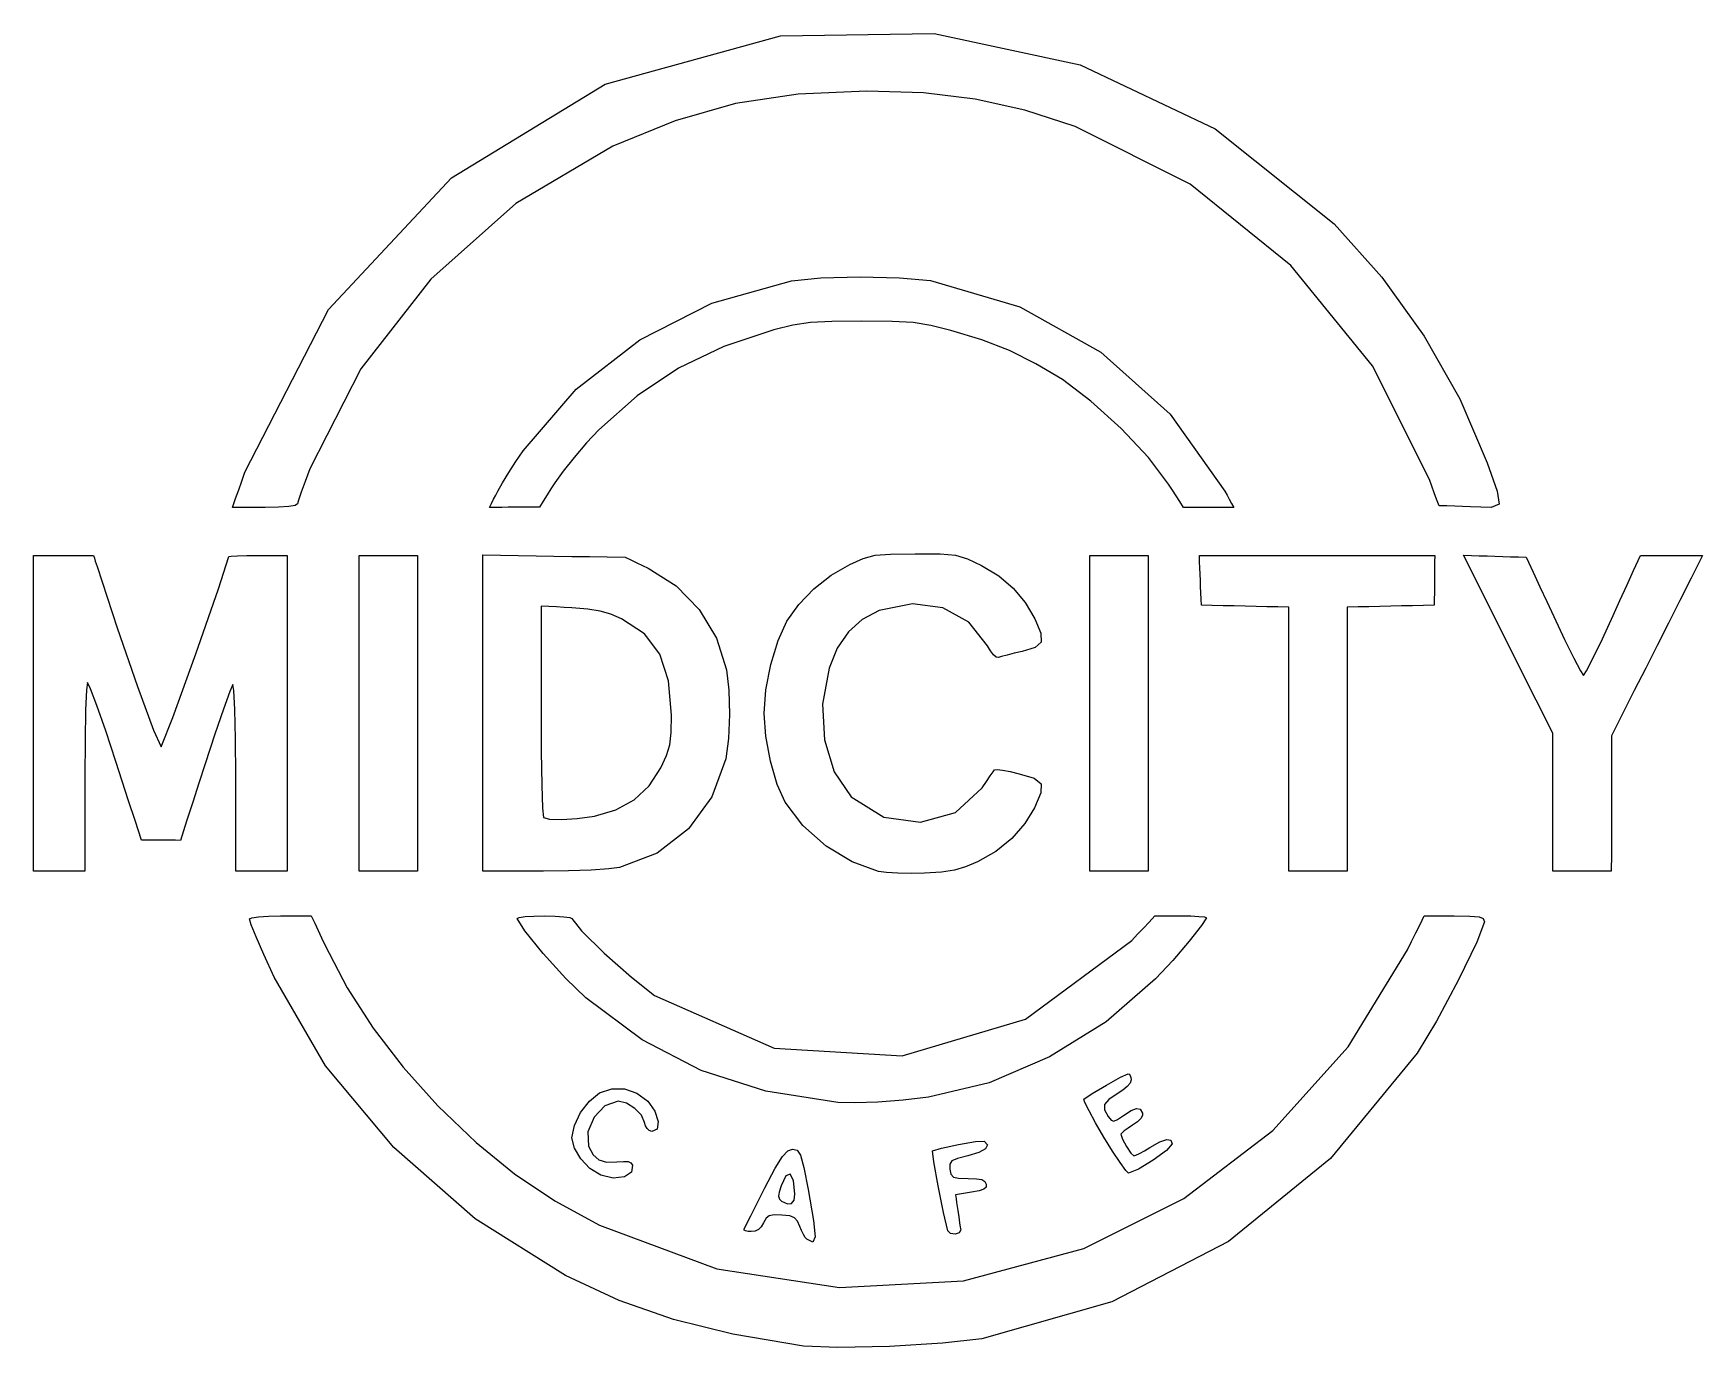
# Model space of a CAD drawing. Extents: x 4 to 121, y 1 to 93.
import ezdxf

# ---------------------------------------------------------------- set-up
doc = ezdxf.new("R2010")
doc.units = 0
doc.layers.get('0').update_dxf_attribs({"linetype": 'CONTINUOUS'})

msp = doc.modelspace()

# ---------------------------------------------------------------- linework, layer by layer
at = {"color": 7}
for points in [[(18.750269, 62.700004), (24.603323, 74.07952), (33.212132, 83.293054), (43.962872, 89.840871), (56.241721, 93.223233), (66.975503, 93.389701), (77.207903, 91.18748), (86.640293, 86.717888), (94.974052, 80.08224), (98.31705, 76.337328), (101.273288, 72.208902), (103.75347, 67.836586), (105.66831, 63.360005), (106.376033, 61.387016), (106.51731, 60.477882), (105.945338, 60.242494), (104.513318, 60.290749), (103.962165, 60.308066), (103.41102, 60.325384), (102.859875, 60.342701), (102.308723, 60.360019), (102.14259, 60.816111), (101.976458, 61.272203), (101.810325, 61.728295), (101.644193, 62.184386), (97.64292, 70.151246), (91.94232, 77.159847), (84.896325, 82.857374), (76.858875, 86.891012), (73.334132, 88.023095), (69.863541, 88.789496), (66.245823, 89.224324), (62.279702, 89.361686), (57.473378, 89.150426), (53.093486, 88.476179), (48.860812, 87.278253), (44.496143, 85.495952), (37.726132, 81.485225), (31.759076, 76.20114), (26.861066, 69.926768), (23.298191, 62.945183), (22.964856, 62.065859), (22.691884, 61.308939), (22.507443, 60.755141), (22.439703, 60.485183), (22.279697, 60.383752), (21.823695, 60.30649), (21.107718, 60.257282), (20.167788, 60.240017), (19.599809, 60.240017), (19.031831, 60.240017), (18.463852, 60.240017), (17.895873, 60.240017), (18.109472, 60.855017), (18.323072, 61.470017), (18.53667, 62.085017)], [(36.454169, 61.380004), (36.774104, 61.955208), (37.21457, 62.67863), (37.717472, 63.457739), (38.224715, 64.200005), (41.947601, 68.512686), (46.379413, 71.971956), (51.427623, 74.519191), (56.999703, 76.095764), (59.058721, 76.304354), (61.797651, 76.374869), (64.567607, 76.306994), (66.719702, 76.100417), (72.98011, 74.27574), (78.649478, 71.107574), (83.504153, 66.755724), (87.320513, 61.379996), (87.47793, 61.094996), (87.635355, 60.809996), (87.792773, 60.524996), (87.95019, 60.239996), (87.50973, 60.239996), (87.069278, 60.239996), (86.628825, 60.239996), (86.188365, 60.239996), (85.747913, 60.239996), (85.307453, 60.239996), (84.867, 60.239996), (84.42654, 60.239996), (84.167535, 60.644996), (83.90853, 61.049996), (83.649525, 61.454996), (83.39052, 61.859996), (81.970695, 63.724216), (80.058023, 65.76344), (77.953898, 67.680802), (75.9597, 69.179442), (74.103176, 70.292012), (72.256941, 71.203881), (70.308113, 71.964806), (68.143809, 72.624546), (66.756506, 72.968095), (65.517927, 73.163068), (64.036262, 73.250082), (61.919702, 73.269754), (59.825843, 73.248897), (58.34114, 73.163215), (57.105546, 72.976678), (55.759013, 72.653256), (52.268196, 71.501374), (49.102454, 69.973693), (46.208337, 68.03968), (43.532396, 65.668801), (42.665687, 64.749621), (41.793682, 63.743278), (41.017861, 62.77159), (40.439703, 61.956369), (40.169703, 61.534318), (39.899703, 61.112267), (39.629703, 60.690217), (39.359703, 60.268165), (38.923692, 60.26464), (38.487681, 60.261115), (38.05167, 60.25759), (37.615659, 60.254065), (37.179649, 60.25054), (36.743639, 60.247015), (36.307628, 60.24349), (35.871617, 60.239965), (36.017255, 60.524965), (36.162893, 60.809965), (36.308531, 61.094965), (36.454169, 61.379965), (36.454169, 61.379968), (36.454169, 61.379971), (36.454169, 61.379974)], [(3.959703, 45.840004), (3.959703, 48.600004), (3.959703, 51.360004), (3.959703, 54.120004), (3.959703, 56.880004), (4.485022, 56.880004), (5.01034, 56.880004), (5.535659, 56.880004), (6.060977, 56.880004), (6.586296, 56.880004), (7.111614, 56.880004), (7.636933, 56.880004), (8.162251, 56.880004), (8.224524, 56.685004), (8.286789, 56.490004), (8.349054, 56.295005), (8.411319, 56.100005), (9.824999, 51.815704), (11.24608, 47.727521), (12.374285, 44.676383), (12.90934, 43.503217), (13.718491, 45.544184), (15.333533, 50.012986), (16.918708, 54.5561), (17.638258, 56.820004), (17.799799, 56.843299), (18.238537, 56.862379), (18.887494, 56.875272), (19.679697, 56.879997), (20.189697, 56.879997), (20.699697, 56.879997), (21.209697, 56.879997), (21.719697, 56.879997), (21.719697, 54.119997), (21.719697, 51.359997), (21.719697, 48.599996), (21.719697, 45.839996), (21.719697, 43.079996), (21.719697, 40.319996), (21.719697, 37.559995), (21.719697, 34.799995), (21.269697, 34.799995), (20.819697, 34.799995), (20.369697, 34.799995), (19.919697, 34.799995), (19.469697, 34.799995), (19.019697, 34.799995), (18.569697, 34.799995), (18.119697, 34.799995), (18.119697, 36.461995), (18.119697, 38.123995), (18.119697, 39.785995), (18.119697, 41.447995), (18.103767, 44.060113), (18.059869, 46.120543), (17.993832, 47.449699), (17.911472, 47.867996), (17.694151, 47.358109), (17.256361, 46.138346), (16.661684, 44.391409), (15.973704, 42.299995), (15.541318, 40.964995), (15.108931, 39.629995), (14.676544, 38.294995), (14.244158, 36.959995), (13.9036, 36.96112), (13.563042, 36.962245), (13.222484, 36.963295), (12.881926, 36.96442), (12.541368, 36.965545), (12.200809, 36.966595), (11.860252, 36.96772), (11.519694, 36.96877), (11.072203, 38.347687), (10.624711, 39.726604), (10.17722, 41.105521), (9.729729, 42.484438), (9.019724, 44.626069), (8.409744, 46.379879), (7.964755, 47.564887), (7.749729, 48.000107), (7.675944, 47.479326), (7.615516, 46.061357), (7.574686, 43.962763), (7.559694, 41.400106), (7.559694, 39.750106), (7.559694, 38.100106), (7.559694, 36.450106), (7.559694, 34.800106), (7.109694, 34.800106), (6.659694, 34.800106), (6.209694, 34.800106), (5.759694, 34.800106), (5.309694, 34.800106), (4.859694, 34.800106), (4.409694, 34.800106), (3.959694, 34.800106), (3.959694, 37.56003), (3.959694, 40.320022), (3.959694, 43.080013)], [(26.759703, 45.840004), (26.759703, 48.600004), (26.759703, 51.360004), (26.759703, 54.120004), (26.759703, 56.880004), (27.269703, 56.880004), (27.779703, 56.880004), (28.289703, 56.880004), (28.799703, 56.880004), (29.309703, 56.880004), (29.819703, 56.880004), (30.329703, 56.880004), (30.839703, 56.880004), (30.839703, 54.120004), (30.839703, 51.360004), (30.839703, 48.600004), (30.839703, 45.840004), (30.839703, 43.080004), (30.839703, 40.320003), (30.839703, 37.560003), (30.839703, 34.800003), (30.329703, 34.800003), (29.819703, 34.800003), (29.309703, 34.800003), (28.799703, 34.800003), (28.289703, 34.800003), (27.779703, 34.800003), (27.269703, 34.800003), (26.759703, 34.800003), (26.759703, 37.560003), (26.759703, 40.320003), (26.759703, 43.080004)], [(35.399703, 45.857381), (35.399703, 48.621725), (35.399703, 51.38607), (35.399703, 54.150414), (35.399703, 56.914759), (36.644703, 56.895416), (37.889703, 56.876074), (39.134703, 56.856731), (40.379703, 56.837389), (41.624703, 56.818046), (42.869703, 56.798704), (44.114703, 56.779361), (45.359703, 56.760019), (45.766219, 56.567461), (46.172734, 56.374905), (46.579249, 56.182348), (46.985765, 55.989791), (48.940629, 54.752042), (50.552074, 53.093606), (51.74696, 51.109422), (52.452142, 48.894428), (52.621741, 47.455493), (52.669944, 45.756355), (52.598619, 44.070604), (52.409638, 42.67183), (51.434673, 39.994917), (49.79724, 37.75831), (47.606815, 36.074142), (44.972873, 35.054546), (44.227806, 34.95981), (42.977695, 34.881348), (41.396881, 34.827318), (39.659701, 34.805883), (38.594701, 34.804458), (37.529701, 34.802958), (36.464701, 34.801533), (35.399701, 34.800033), (35.399701, 37.564373), (35.399701, 40.328713), (35.399701, 43.093053)], [(63.086821, 34.79316), (61.239342, 35.447809), (59.42306, 36.555318), (57.805309, 37.991726), (56.553418, 39.633075), (56.010508, 40.864445), (55.538656, 42.500026), (55.205757, 44.253862), (55.079703, 45.840004), (55.209822, 47.477032), (55.559681, 49.260029), (56.068534, 50.943754), (56.675633, 52.282967), (57.512059, 53.462673), (58.568652, 54.55814), (59.779753, 55.510088), (61.079701, 56.259235), (62.017483, 56.672611), (62.847208, 56.894181), (63.936312, 56.98347), (65.652234, 57.000007), (67.400597, 56.985), (68.482478, 56.891102), (69.309556, 56.644978), (70.293512, 56.173297), (71.499014, 55.449133), (72.519309, 54.591613), (73.362968, 53.592202), (74.038562, 52.442365), (74.457101, 51.442969), (74.482609, 50.821312), (74.061377, 50.441488), (73.139704, 50.167594), (72.58139, 50.039072), (72.081371, 49.917402), (71.694277, 49.816303), (71.474741, 49.749493), (71.326766, 49.779636), (71.134522, 49.942516), (70.922882, 50.211534), (70.716716, 50.560092), (69.401168, 52.227132), (67.597094, 53.226729), (65.45728, 53.509216), (63.134509, 53.024926), (61.953706, 52.415444), (60.979628, 51.54565), (60.207843, 50.410451), (59.633917, 49.004758), (59.179307, 46.48229), (59.312057, 43.993271), (59.993483, 41.76198), (61.184899, 40.012696), (63.459891, 38.581655), (66.036254, 38.226604), (68.477475, 38.918259), (70.347041, 40.627336), (70.646912, 41.082518), (70.910932, 41.473726), (71.11055, 41.759283), (71.217214, 41.89751), (71.390363, 41.913695), (71.770985, 41.866955), (72.302887, 41.766365), (72.929876, 41.620998), (73.981436, 41.300942), (74.460748, 40.911717), (74.445875, 40.282081), (74.014873, 39.24079), (73.339529, 38.131281), (72.412458, 37.096468), (71.289877, 36.189607), (70.028, 35.463953), (69.185294, 35.105854), (68.396572, 34.878319), (67.493565, 34.745503), (66.308, 34.67156), (65.364452, 34.65302), (64.442609, 34.669775), (63.648168, 34.71782), (63.086825, 34.793159)], [(77.8797, 45.840004), (77.8797, 48.600004), (77.8797, 51.360004), (77.8797, 54.120004), (77.8797, 56.880004), (78.3897, 56.880004), (78.8997, 56.880004), (79.4097, 56.880004), (79.9197, 56.880004), (80.4297, 56.880004), (80.9397, 56.880004), (81.4497, 56.880004), (81.9597, 56.880004), (81.9597, 54.120004), (81.9597, 51.360004), (81.9597, 48.600004), (81.9597, 45.840004), (81.9597, 43.080004), (81.9597, 40.320003), (81.9597, 37.560003), (81.9597, 34.800003), (81.4497, 34.800003), (80.9397, 34.800003), (80.4297, 34.800003), (79.9197, 34.800003), (79.4097, 34.800003), (78.8997, 34.800003), (78.3897, 34.800003), (77.8797, 34.800003), (77.8797, 37.560003), (77.8797, 40.320003), (77.8797, 43.080004)], [(43.215625, 38.655991), (44.720595, 39.085618), (45.997048, 39.79138), (47.042258, 40.771298), (47.853505, 42.023395), (48.25359, 42.88915), (48.478596, 43.631194), (48.577606, 44.492385), (48.599701, 45.715582), (48.407358, 48.122728), (47.796, 49.982063), (46.714129, 51.393049), (45.110251, 52.455141), (44.369171, 52.774478), (43.617508, 52.992528), (42.743443, 53.13402), (41.63515, 53.223685), (41.096288, 53.254413), (40.557427, 53.285133), (40.018564, 53.31586), (39.479703, 53.346588), (39.479703, 51.518265), (39.479703, 49.689943), (39.479703, 47.86162), (39.479703, 46.033297), (39.492325, 43.181059), (39.526698, 40.821286), (39.57757, 39.199198), (39.639693, 38.560009), (40.073311, 38.433321), (40.914387, 38.409786), (42.012096, 38.48536), (43.215614, 38.655992), (43.215614, 38.655992), (43.215614, 38.655993), (43.215614, 38.655993)], [(57.839703, 1.587615), (52.908352, 2.425155), (48.735694, 3.456113), (44.953786, 4.78986), (41.194683, 6.5358), (34.874892, 10.49931), (29.190292, 15.47877), (24.408733, 21.20031), (20.798068, 27.39008), (20.077446, 28.970048), (19.536994, 30.209664), (19.197488, 31.059596), (19.079703, 31.470512), (19.250311, 31.551852), (19.714837, 31.618467), (20.402337, 31.663475), (21.241864, 31.680005), (21.782404, 31.680005), (22.322944, 31.680005), (22.863484, 31.680005), (23.404024, 31.680005), (23.642563, 31.170819), (23.8811, 30.661633), (24.119639, 30.152448), (24.358177, 29.643262), (25.917283, 26.649631), (27.721876, 23.824278), (29.821214, 21.09714), (32.264559, 18.398152), (34.946288, 15.8232), (37.629701, 13.642972), (40.45433, 11.754405), (43.559703, 10.054417), (51.771277, 6.988057), (60.37097, 5.681835), (69.041712, 6.151125), (77.466427, 8.41128), (84.455872, 11.913645), (90.67494, 16.669972), (95.948077, 22.518259), (100.099748, 29.296522), (100.392525, 29.892393), (100.685302, 30.488263), (100.97808, 31.084134), (101.270857, 31.680004), (101.79696, 31.680004), (102.32307, 31.680004), (102.849172, 31.680004), (103.375282, 31.680004), (104.471422, 31.665874), (105.10956, 31.608394), (105.406657, 31.484941), (105.479707, 31.27288), (104.950402, 29.839425), (103.677442, 27.212065), (102.133252, 24.316893), (100.790235, 22.080007), (94.719135, 14.720775), (87.568342, 8.90763), (79.410862, 4.688415), (70.319709, 2.11098), (67.571659, 1.795297), (63.851874, 1.572495), (60.246007, 1.48809), (57.83971, 1.587615)], [(60.239701, 18.632895), (55.199125, 19.419562), (50.686789, 20.855985), (46.544662, 23.007684), (42.614707, 25.940173), (41.207867, 27.308913), (39.625432, 29.048784), (38.333882, 30.622026), (37.799703, 31.49088), (37.951203, 31.564312), (38.363703, 31.624447), (38.974203, 31.665082), (39.719703, 31.680007), (40.465203, 31.664685), (41.075703, 31.622962), (41.488203, 31.561215), (41.639703, 31.485811), (42.304183, 30.63164), (43.892671, 29.075356), (45.797743, 27.381979), (47.411969, 26.116529), (55.791178, 22.420868), (64.741458, 21.89742), (73.377865, 24.444364), (80.815455, 29.959883), (81.21939, 30.389915), (81.623332, 30.819947), (82.027275, 31.249979), (82.43121, 31.680011), (82.882267, 31.680011), (83.333332, 31.680011), (83.784397, 31.680011), (84.235455, 31.680011), (84.936007, 31.669984), (85.509705, 31.642684), (85.897335, 31.602281), (86.0397, 31.552946), (85.699882, 30.993736), (84.837067, 29.904349), (83.686207, 28.567837), (82.482255, 27.26725), (79.027087, 24.273016), (75.06546, 21.811672), (70.841591, 20.010382), (66.599701, 18.996337), (64.827178, 18.791317), (63.040199, 18.654622), (61.442971, 18.597922), (60.239701, 18.632872)], [(78.854498, 16.212982), (78.277785, 17.205637), (77.822925, 18.035947), (77.535615, 18.617002), (77.46159, 18.861885), (78.028035, 19.25112), (79.031318, 19.849972), (80.021535, 20.39931), (80.548793, 20.640007), (80.630693, 20.605582), (80.697743, 20.511952), (80.743043, 20.373382), (80.759692, 20.204167), (80.689793, 19.98771), (80.493263, 19.739565), (80.189955, 19.479877), (79.799715, 19.228807), (79.194548, 18.836677), (78.904208, 18.48456), (78.903458, 18.108735), (79.166273, 17.64549), (79.365218, 17.40393), (79.547918, 17.331555), (79.80405, 17.43468), (80.223315, 17.719582), (80.768265, 18.070867), (81.1455, 18.21315), (81.396345, 18.151725), (81.562148, 17.89197), (81.563648, 17.710087), (81.44433, 17.501197), (81.210428, 17.2728), (80.868015, 17.032395), (80.54658, 16.82487), (80.283353, 16.638052), (80.105498, 16.49241), (80.040173, 16.408417), (80.159655, 16.055625), (80.434298, 15.54387), (80.738423, 15.084142), (80.946338, 14.887402), (81.089588, 14.937127), (81.351113, 15.066525), (81.693705, 15.25605), (82.080173, 15.486172), (82.784205, 15.878707), (83.269313, 16.049865), (83.54985, 16.00194), (83.640173, 15.737272), (83.231378, 15.278782), (82.295925, 14.586787), (81.270202, 13.955685), (80.590605, 13.679895), (80.383492, 13.879762), (79.987215, 14.423955), (79.45872, 15.229365), (78.85497, 16.21287), (78.85497, 16.212877), (78.85497, 16.212885), (78.85497, 16.212892)], [(43.667803, 13.54341), (42.902703, 14.015392), (42.255588, 14.679255), (41.808543, 15.428947), (41.643651, 16.158427), (41.808817, 17.030152), (42.241003, 17.932687), (42.85789, 18.732442), (43.577163, 19.295842), (44.437248, 19.588935), (45.326371, 19.584435), (46.185552, 19.291717), (46.955813, 18.721147), (47.440263, 18.029857), (47.663032, 17.30802), (47.598164, 16.763752), (47.219704, 16.605195), (47.050624, 16.67832), (46.900735, 16.818232), (46.786314, 17.004832), (46.723636, 17.218012), (46.496493, 17.731462), (46.035001, 18.216922), (45.456843, 18.578505), (44.879702, 18.720345), (43.951354, 18.400507), (43.189155, 17.604502), (42.754178, 16.577595), (42.807496, 15.56505), (43.115243, 14.973967), (43.522401, 14.607375), (44.064606, 14.445427), (44.777495, 14.468302), (45.24293, 14.511577), (45.566453, 14.491852), (45.772891, 14.404162), (45.887068, 14.243452), (45.819343, 13.751752), (45.306854, 13.433385), (44.529653, 13.345132), (43.667799, 13.543747)], [(58.076585, 9.063682), (57.963143, 9.188963), (57.83399, 9.399712), (57.70502, 9.666533), (57.592131, 9.960008), (57.431576, 10.340198), (57.217381, 10.568482), (56.87662, 10.690972), (56.336365, 10.753747), (55.793289, 10.772347), (55.447648, 10.709947), (55.222848, 10.53441), (55.042297, 10.213762), (54.883414, 9.943837), (54.687812, 9.752205), (54.454173, 9.637905), (54.181179, 9.60003), (53.961914, 9.614205), (53.794753, 9.652905), (53.696068, 9.71013), (53.682231, 9.78003), (53.823124, 10.062967), (54.145738, 10.70028), (54.6021, 11.597467), (55.144237, 12.66003), (55.869422, 14.037802), (56.371104, 14.85972), (56.743195, 15.256785), (57.079611, 15.36003), (57.39876, 15.290355), (57.630576, 14.939227), (57.856595, 14.093497), (58.158353, 12.54003), (58.537587, 10.3761), (58.653886, 9.224872), (58.501976, 8.862142), (58.076585, 9.063705)], [(67.943672, 9.64227), (67.634175, 10.939215), (67.260047, 12.79221), (66.960967, 14.468895), (66.876617, 15.236925), (67.496429, 15.444097), (68.684426, 15.700612), (69.87242, 15.897937), (70.492224, 15.927562), (70.708512, 15.66489), (70.571622, 15.38964), (70.108408, 15.125925), (69.345721, 14.897872), (68.614906, 14.717752), (68.22388, 14.547945), (68.078775, 14.31855), (68.08575, 13.959682), (68.156242, 13.607715), (68.327725, 13.415835), (68.695615, 13.33596), (69.355325, 13.319985), (69.937499, 13.30101), (70.31771, 13.23576), (70.535317, 13.111852), (70.62968, 12.9168), (70.615505, 12.713647), (70.459399, 12.562732), (70.12887, 12.446182), (69.591428, 12.346147), (69.312177, 12.304297), (69.032926, 12.262447), (68.753674, 12.220597), (68.474423, 12.178747), (68.515568, 11.901412), (68.556713, 11.624077), (68.597858, 11.346735), (68.639003, 11.0694), (68.705911, 10.620847), (68.766421, 10.219605), (68.813888, 9.909487), (68.841661, 9.734302), (68.741575, 9.51936), (68.45471, 9.42174), (68.136831, 9.45744), (67.943701, 9.642345)], [(57.239703, 12.22038), (57.149506, 13.167465), (56.918392, 13.605757), (56.605582, 13.49913), (56.270293, 12.811492), (56.140751, 12.368797), (56.103326, 12.07161), (56.159726, 11.875282), (56.311677, 11.735168), (56.715667, 11.547082), (57.005899, 11.565757), (57.181027, 11.79042), (57.239699, 12.22041), (57.239699, 12.22041), (57.239699, 12.22041), (57.2397, 12.22041)]]:
    msp.add_lwpolyline(points, close=True, dxfattribs=at)
for points in [[(91.7997, 44.032832), (91.7997, 46.34104), (91.7997, 48.649248), (91.7997, 50.957456), (91.7997, 53.265664), (91.0347, 53.282456), (90.2697, 53.299249), (89.5047, 53.316041), (88.7397, 53.332834), (87.9747, 53.349626), (87.2097, 53.366419), (86.4447, 53.383211), (85.6797, 53.400004), (85.662075, 53.835004), (85.64445, 54.270005), (85.626825, 54.705005), (85.6092, 55.140005), (85.591575, 55.575004), (85.57395, 56.010005), (85.556325, 56.445004), (85.5387, 56.880004), (87.596963, 56.880004), (89.655225, 56.880004), (91.71348, 56.880004), (93.771743, 56.880004), (95.830005, 56.880004), (97.88826, 56.880004), (99.946523, 56.880004), (102.004778, 56.880004), (102.001028, 56.445004), (101.997278, 56.010005), (101.993528, 55.575004), (101.989778, 55.140005), (101.986028, 54.705005), (101.982278, 54.270005), (101.978528, 53.835004), (101.974778, 53.400004), (101.21268, 53.383211), (100.450583, 53.366419), (99.688485, 53.349626), (98.926388, 53.332834), (98.164283, 53.316041), (97.402185, 53.299249), (96.64008, 53.282456), (95.877975, 53.265664), (95.877975, 50.957456), (95.877975, 48.649248), (95.877975, 46.34104), (95.877975, 44.032832), (95.877975, 41.724625), (95.877975, 39.416418), (95.877975, 37.108211), (95.877975, 34.800003), (95.367975, 34.800003), (94.857975, 34.800003), (94.347975, 34.800003), (93.837975, 34.800003), (93.327975, 34.800003), (92.817975, 34.800003), (92.307975, 34.800003), (91.797975, 34.800003), (91.797975, 37.108211), (91.797975, 39.416418), (91.797975, 41.724625), (91.799475, 44.032832)], [(110.279475, 39.611727), (110.279475, 40.814659), (110.279475, 42.01759), (110.279475, 43.220522), (110.279475, 44.423454), (109.498005, 45.982793), (108.716542, 47.542133), (107.935072, 49.101473), (107.15361, 50.660812), (106.37214, 52.220152), (105.59067, 53.779493), (104.809207, 55.338833), (104.027738, 56.898173), (104.57559, 56.8809), (105.123435, 56.863628), (105.671288, 56.846355), (106.21914, 56.829083), (106.766992, 56.81181), (107.314845, 56.794538), (107.862697, 56.777265), (108.41055, 56.759993), (108.891645, 55.724993), (109.372747, 54.689993), (109.853842, 53.654992), (110.334945, 52.619992), (111.094972, 51.012508), (111.74178, 49.696117), (112.206885, 48.806664), (112.421812, 48.479992), (112.635412, 48.810927), (113.096902, 49.711988), (113.73837, 51.04556), (114.491872, 52.674023), (114.968775, 53.722532), (115.44567, 54.771039), (115.922573, 55.819547), (116.399475, 56.868055), (116.943368, 56.869555), (117.487268, 56.871055), (118.03116, 56.872555), (118.57506, 56.874055), (119.118953, 56.875555), (119.662853, 56.877055), (120.206745, 56.878555), (120.750645, 56.880055), (119.954325, 55.305055), (119.158005, 53.730055), (118.361685, 52.155054), (117.565365, 50.580054), (116.769045, 49.005054), (115.972725, 47.430054), (115.176405, 45.855054), (114.380085, 44.280054), (114.377835, 43.095054), (114.375585, 41.910053), (114.373335, 40.725053), (114.371085, 39.540053), (114.368835, 38.35505), (114.366585, 37.170046), (114.364335, 35.985043), (114.362085, 34.800039), (113.852085, 34.800039), (113.342085, 34.800039), (112.832085, 34.800039), (112.322085, 34.800039), (111.812085, 34.800039), (111.302085, 34.800039), (110.792085, 34.800039), (110.282085, 34.800039), (110.282085, 36.002957), (110.282093, 37.205876), (110.282093, 38.408794), (110.279843, 39.611727)]]:
    msp.add_lwpolyline(points, dxfattribs=at)

doc.saveas('drawing.dxf')
